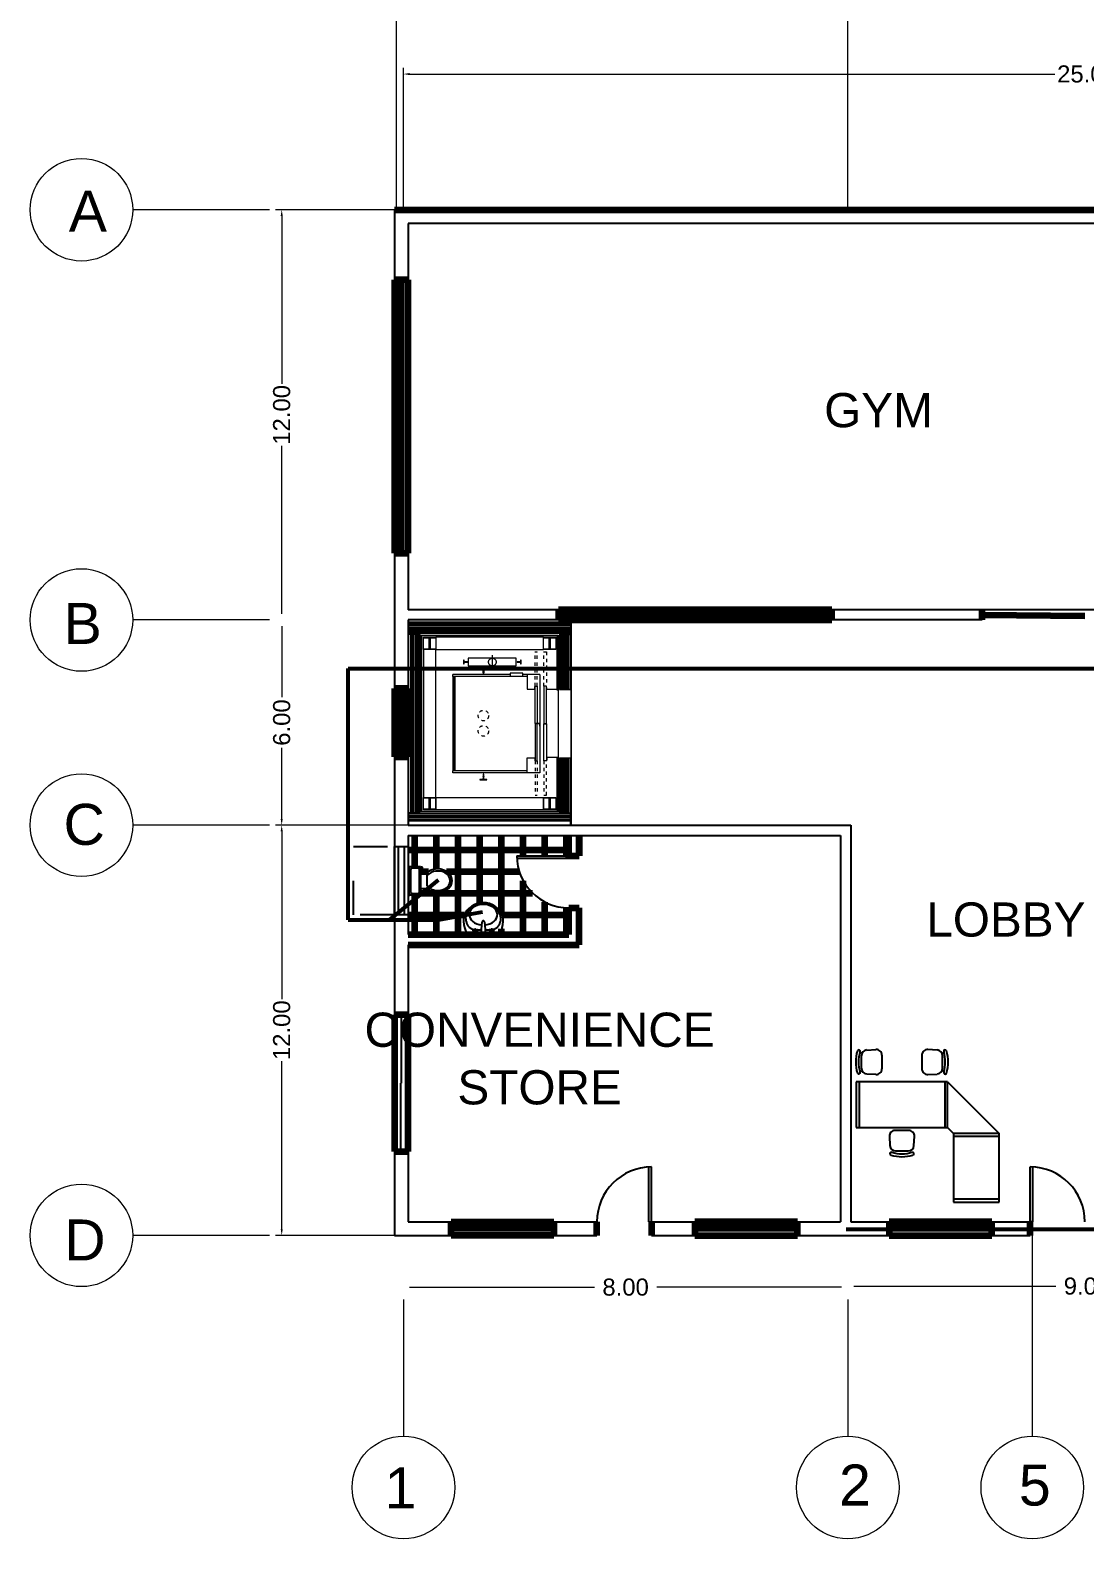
# Model space of a CAD drawing. Header units: millimetres. Extents: x 2391 to 3323, y 1596 to 2537.
# Drawn here: x 2741.35 to 2772.21, y 2083.23 to 2127.35 of the extents above; entities that cross this region are included whole.
import ezdxf

# ---------------------------------------------------------------- set-up
doc = ezdxf.new("R2010")
doc.units = ezdxf.units.MM
for name, pattern in [('CENTER5', [10, 5, -2, 1, -2]), ('HIDDEN', [0.375, 0.25, -0.125]), ('HIDDEN2', [4.7625, 3.175, -1.5875]), ('JIS_02_1.0', [2, 1, -1])]:
    doc.linetypes.add(name, pattern=pattern)
for name, color, linetype in [('ASCENSORE - ELEVATOR', 160, 'Continuous'), ('BATH', 171, 'Continuous'), ('dimensions', 203, 'Continuous'), ('doors', 31, 'Continuous'), ('doors and windows schedule', 11, 'Continuous'), ('exterior wall', 140, 'Continuous'), ('interior wall', 191, 'Continuous'), ('Lightning text', 211, 'Continuous'), ('Plumbing symbols', 30, 'Continuous'), ('TEXT', 130, 'Continuous'), ('windows', 241, 'Continuous')]:
    doc.layers.add(name, color=color, linetype=linetype)
doc.styles.get("Standard").update_dxf_attribs({"font": 'arial.ttf'})

msp = doc.modelspace()

# ---------------------------------------------------------------- hatches: boundary and pattern name
at = {"layer": 'ASCENSORE - ELEVATOR', "lineweight": 13, "true_color": 0x6d59d4}
for points in [[(2753.056, 2109.278), (2753.079, 2109.259), (2753.224, 2109.259), (2753.224, 2109.235), (2752.864, 2109.235), (2752.864, 2109.259), (2753.009, 2109.259), (2753.032, 2109.278), (2753.032, 2109.552), (2753.009, 2109.571), (2752.864, 2109.571), (2752.864, 2109.595), (2753.224, 2109.595), (2753.224, 2109.571), (2753.079, 2109.571), (2753.056, 2109.552)], [(2756.566, 2109.278), (2756.589, 2109.259), (2756.734, 2109.259), (2756.734, 2109.235), (2756.374, 2109.235), (2756.374, 2109.259), (2756.519, 2109.259), (2756.542, 2109.278), (2756.542, 2109.552), (2756.519, 2109.571), (2756.374, 2109.571), (2756.374, 2109.595), (2756.734, 2109.595), (2756.734, 2109.571), (2756.589, 2109.571), (2756.566, 2109.552)], [(2753.056, 2104.595), (2753.079, 2104.576), (2753.224, 2104.576), (2753.224, 2104.552), (2752.864, 2104.552), (2752.864, 2104.576), (2753.009, 2104.576), (2753.032, 2104.595), (2753.032, 2104.869), (2753.009, 2104.888), (2752.864, 2104.888), (2752.864, 2104.912), (2753.224, 2104.912), (2753.224, 2104.888), (2753.079, 2104.888), (2753.056, 2104.869)], [(2756.566, 2104.595), (2756.589, 2104.576), (2756.734, 2104.576), (2756.734, 2104.552), (2756.374, 2104.552), (2756.374, 2104.576), (2756.519, 2104.576), (2756.542, 2104.595), (2756.542, 2104.869), (2756.519, 2104.888), (2756.374, 2104.888), (2756.374, 2104.912), (2756.734, 2104.912), (2756.734, 2104.888), (2756.589, 2104.888), (2756.566, 2104.869)]]:
    msp.add_hatch(color=173, dxfattribs=at).paths.add_polyline_path(points)

# ---------------------------------------------------------------- linework, layer by layer
at = {"color": 0, "linetype": 'ByBlock'}
for p, q in [((2752.457, 2102.894), (2752.777, 2102.894)), ((2752.457, 2102.054), (2752.457, 2102.894)), ((2752.497, 2102.134), (2752.497, 2102.814)), ((2752.537, 2102.854), (2752.697, 2102.854)), ((2752.737, 2102.814), (2752.737, 2102.134)), ((2752.777, 2102.894), (2752.777, 2102.054)), ((2752.797, 2102.794), (2752.777, 2102.794)), ((2752.777, 2102.754), (2752.837, 2102.754)), ((2752.837, 2102.874), (2752.797, 2102.874)), ((2752.797, 2102.874), (2752.797, 2102.794)), ((2752.837, 2102.754), (2752.837, 2102.874)), ((2752.971, 2102.714), (2752.777, 2102.714)), ((2752.971, 2102.314), (2752.971, 2102.634)), ((2752.777, 2102.054), (2752.457, 2102.054)), ((2752.697, 2102.094), (2752.537, 2102.094)), ((2752.971, 2102.234), (2752.777, 2102.234)), ((2754.065, 2101.111), (2754.131, 2100.915)), ((2754.096, 2101.37), (2754.097, 2101.357)), ((2754.097, 2101.357), (2754.1, 2101.33)), ((2754.1, 2101.33), (2754.105, 2101.304)), ((2754.105, 2101.304), (2754.11, 2101.279)), ((2754.11, 2101.279), (2754.117, 2101.255)), ((2754.117, 2101.255), (2754.125, 2101.232)), ((2754.125, 2101.232), (2754.133, 2101.211)), ((2754.133, 2101.211), (2754.142, 2101.191)), ((2754.133, 2101.211), (2754.133, 2101.211)), ((2754.142, 2101.191), (2754.153, 2101.173)), ((2754.153, 2101.173), (2754.164, 2101.156)), ((2754.164, 2101.156), (2754.175, 2101.141)), ((2754.175, 2101.141), (2754.188, 2101.127)), ((2754.188, 2101.127), (2754.201, 2101.115)), ((2754.201, 2101.115), (2754.215, 2101.103)), ((2754.215, 2101.103), (2754.23, 2101.093)), ((2754.23, 2101.093), (2754.245, 2101.084)), ((2754.23, 2101.093), (2754.23, 2101.093)), ((2754.245, 2101.084), (2754.261, 2101.076)), ((2754.261, 2101.076), (2754.278, 2101.069)), ((2754.278, 2101.069), (2754.294, 2101.062)), ((2754.294, 2101.062), (2754.311, 2101.057)), ((2754.302, 2101.03), (2754.3, 2101.022)), ((2754.3, 2101.022), (2754.302, 2101.015)), ((2754.308, 2101.035), (2754.302, 2101.03)), ((2754.302, 2101.015), (2754.308, 2101.009)), ((2754.315, 2101.037), (2754.308, 2101.035)), ((2754.308, 2101.009), (2754.315, 2101.007)), ((2754.311, 2101.057), (2754.328, 2101.053)), ((2754.323, 2101.035), (2754.315, 2101.037)), ((2754.315, 2101.007), (2754.323, 2101.009)), ((2754.328, 2101.03), (2754.323, 2101.035)), ((2754.323, 2101.009), (2754.328, 2101.015)), ((2754.328, 2101.053), (2754.344, 2101.049)), ((2754.328, 2101.03), (2754.346, 2101.03)), ((2754.33, 2101.022), (2754.328, 2101.03)), ((2754.328, 2101.015), (2754.33, 2101.022)), ((2754.346, 2101.015), (2754.328, 2101.015)), ((2754.344, 2101.049), (2754.351, 2101.048)), ((2754.347, 2101.038), (2754.345, 2101.022)), ((2754.345, 2101.022), (2754.347, 2101.007)), ((2754.353, 2101.052), (2754.347, 2101.038)), ((2754.347, 2101.007), (2754.353, 2100.992)), ((2754.352, 2100.972), (2754.353, 2100.985)), ((2754.364, 2101.058), (2754.353, 2101.052)), ((2754.398, 2100.992), (2754.353, 2100.992)), ((2754.353, 2100.992), (2754.353, 2100.985)), ((2754.353, 2100.985), (2754.398, 2100.985)), ((2754.362, 2101.03), (2754.36, 2101.022)), ((2754.36, 2101.022), (2754.362, 2101.015)), ((2754.368, 2101.035), (2754.362, 2101.03)), ((2754.362, 2101.015), (2754.368, 2101.009)), ((2754.375, 2101.06), (2754.364, 2101.058)), ((2754.375, 2101.037), (2754.368, 2101.035)), ((2754.368, 2101.009), (2754.375, 2101.007)), ((2754.387, 2101.058), (2754.375, 2101.06)), ((2754.383, 2101.035), (2754.375, 2101.037)), ((2754.375, 2101.007), (2754.383, 2101.009)), ((2754.388, 2101.03), (2754.383, 2101.035)), ((2754.383, 2101.009), (2754.388, 2101.015)), ((2754.398, 2101.052), (2754.387, 2101.058)), ((2754.39, 2101.022), (2754.388, 2101.03)), ((2754.388, 2101.015), (2754.39, 2101.022)), ((2754.403, 2101.038), (2754.398, 2101.052)), ((2754.398, 2100.992), (2754.403, 2101.007)), ((2754.398, 2100.985), (2754.398, 2100.992)), ((2754.398, 2100.985), (2754.399, 2100.971)), ((2754.402, 2101.041), (2754.421, 2101.04)), ((2754.405, 2101.022), (2754.403, 2101.038)), ((2754.403, 2101.007), (2754.405, 2101.022)), ((2754.405, 2101.03), (2754.422, 2101.03)), ((2754.405, 2101.015), (2754.422, 2101.015)), ((2754.422, 2101.03), (2754.42, 2101.022)), ((2754.42, 2101.022), (2754.422, 2101.015)), ((2754.421, 2101.04), (2754.436, 2101.04)), ((2754.428, 2101.035), (2754.422, 2101.03)), ((2754.422, 2101.015), (2754.428, 2101.009)), ((2754.435, 2101.037), (2754.428, 2101.035)), ((2754.428, 2101.009), (2754.435, 2101.007)), ((2754.443, 2101.035), (2754.435, 2101.037)), ((2754.435, 2101.007), (2754.443, 2101.009)), ((2754.436, 2101.04), (2754.451, 2101.04)), ((2754.448, 2101.03), (2754.443, 2101.035)), ((2754.443, 2101.009), (2754.448, 2101.015)), ((2754.45, 2101.022), (2754.448, 2101.03)), ((2754.448, 2101.015), (2754.45, 2101.022)), ((2754.451, 2101.04), (2754.466, 2101.04)), ((2754.466, 2101.04), (2754.481, 2101.04)), ((2754.481, 2101.04), (2754.497, 2101.04)), ((2754.481, 2101.04), (2754.481, 2101.04)), ((2754.497, 2101.04), (2754.513, 2101.039)), ((2754.513, 2101.039), (2754.529, 2101.039)), ((2754.529, 2101.039), (2754.545, 2101.039)), ((2754.545, 2101.039), (2754.562, 2101.039)), ((2754.553, 2100.937), (2754.583, 2101.275)), ((2754.584, 2101.284), (2754.583, 2101.275)), ((2754.589, 2101.293), (2754.584, 2101.284)), ((2754.595, 2101.299), (2754.589, 2101.293)), ((2754.604, 2101.304), (2754.595, 2101.299)), ((2754.613, 2101.305), (2754.604, 2101.304)), ((2754.622, 2101.304), (2754.613, 2101.305)), ((2754.631, 2101.299), (2754.622, 2101.304)), ((2754.637, 2101.293), (2754.631, 2101.299)), ((2754.641, 2101.284), (2754.637, 2101.293)), ((2754.643, 2101.275), (2754.641, 2101.284)), ((2754.643, 2101.275), (2754.673, 2100.937)), ((2754.664, 2101.039), (2754.683, 2101.039)), ((2754.683, 2101.039), (2754.697, 2101.039)), ((2754.697, 2101.039), (2754.712, 2101.039)), ((2754.712, 2101.039), (2754.728, 2101.039)), ((2754.728, 2101.039), (2754.743, 2101.039)), ((2754.728, 2101.039), (2754.728, 2101.039)), ((2754.743, 2101.039), (2754.759, 2101.039)), ((2754.759, 2101.039), (2754.776, 2101.039)), ((2754.776, 2101.039), (2754.792, 2101.04)), ((2754.782, 2101.03), (2754.78, 2101.022)), ((2754.78, 2101.022), (2754.782, 2101.015)), ((2754.788, 2101.035), (2754.782, 2101.03)), ((2754.782, 2101.015), (2754.788, 2101.009)), ((2754.795, 2101.037), (2754.788, 2101.035)), ((2754.788, 2101.009), (2754.795, 2101.007)), ((2754.792, 2101.04), (2754.809, 2101.041)), ((2754.803, 2101.035), (2754.795, 2101.037)), ((2754.795, 2101.007), (2754.803, 2101.009)), ((2754.808, 2101.03), (2754.803, 2101.035)), ((2754.803, 2101.009), (2754.808, 2101.015)), ((2754.811, 2101.022), (2754.808, 2101.03)), ((2754.808, 2101.03), (2754.826, 2101.03)), ((2754.808, 2101.015), (2754.811, 2101.022)), ((2754.826, 2101.015), (2754.808, 2101.015)), ((2754.809, 2101.041), (2754.827, 2101.042)), ((2754.827, 2101.038), (2754.825, 2101.022)), ((2754.825, 2101.022), (2754.827, 2101.007)), ((2754.833, 2101.052), (2754.827, 2101.038)), ((2754.827, 2101.042), (2754.829, 2101.042)), ((2754.827, 2101.007), (2754.833, 2100.992)), ((2754.832, 2100.972), (2754.833, 2100.985)), ((2754.844, 2101.058), (2754.833, 2101.052)), ((2754.878, 2100.992), (2754.833, 2100.992)), ((2754.833, 2100.992), (2754.833, 2100.985)), ((2754.833, 2100.985), (2754.878, 2100.985)), ((2754.843, 2101.03), (2754.841, 2101.022)), ((2754.841, 2101.022), (2754.843, 2101.015)), ((2754.848, 2101.035), (2754.843, 2101.03)), ((2754.843, 2101.015), (2754.848, 2101.009)), ((2754.856, 2101.06), (2754.844, 2101.058)), ((2754.856, 2101.037), (2754.848, 2101.035)), ((2754.848, 2101.009), (2754.856, 2101.007)), ((2754.867, 2101.058), (2754.856, 2101.06)), ((2754.863, 2101.035), (2754.856, 2101.037)), ((2754.856, 2101.007), (2754.863, 2101.009)), ((2754.869, 2101.03), (2754.863, 2101.035)), ((2754.863, 2101.009), (2754.869, 2101.015)), ((2754.878, 2101.052), (2754.867, 2101.058)), ((2754.87, 2101.022), (2754.869, 2101.03)), ((2754.869, 2101.015), (2754.87, 2101.022)), ((2754.884, 2101.038), (2754.878, 2101.052)), ((2754.878, 2100.992), (2754.884, 2101.007)), ((2754.878, 2100.985), (2754.878, 2100.992)), ((2754.878, 2100.985), (2754.879, 2100.971)), ((2754.879, 2101.049), (2754.896, 2101.053)), ((2754.886, 2101.022), (2754.884, 2101.038)), ((2754.884, 2101.007), (2754.886, 2101.022)), ((2754.885, 2101.03), (2754.903, 2101.03)), ((2754.885, 2101.015), (2754.903, 2101.015)), ((2754.896, 2101.053), (2754.914, 2101.057)), ((2754.903, 2101.03), (2754.901, 2101.022)), ((2754.901, 2101.022), (2754.903, 2101.015)), ((2754.908, 2101.035), (2754.903, 2101.03)), ((2754.903, 2101.015), (2754.908, 2101.009)), ((2754.916, 2101.037), (2754.908, 2101.035)), ((2754.908, 2101.009), (2754.916, 2101.007)), ((2754.914, 2101.057), (2754.931, 2101.062)), ((2754.923, 2101.035), (2754.916, 2101.037)), ((2754.916, 2101.007), (2754.923, 2101.009)), ((2754.928, 2101.03), (2754.923, 2101.035)), ((2754.923, 2101.009), (2754.928, 2101.015)), ((2754.931, 2101.022), (2754.928, 2101.03)), ((2754.928, 2101.015), (2754.931, 2101.022)), ((2754.931, 2101.062), (2754.948, 2101.069)), ((2754.948, 2101.069), (2754.964, 2101.076)), ((2754.964, 2101.076), (2754.98, 2101.084)), ((2754.98, 2101.084), (2754.996, 2101.093)), ((2754.996, 2101.093), (2755.011, 2101.103)), ((2754.996, 2101.093), (2754.996, 2101.093)), ((2755.011, 2101.103), (2755.025, 2101.115)), ((2755.025, 2101.115), (2755.038, 2101.127)), ((2755.038, 2101.127), (2755.05, 2101.141)), ((2755.05, 2101.141), (2755.062, 2101.156)), ((2755.062, 2101.156), (2755.073, 2101.173)), ((2755.073, 2101.173), (2755.083, 2101.191)), ((2755.083, 2101.191), (2755.093, 2101.211)), ((2755.093, 2101.211), (2755.101, 2101.232)), ((2755.093, 2101.211), (2755.093, 2101.211)), ((2755.161, 2101.111), (2755.095, 2100.915)), ((2755.101, 2101.232), (2755.109, 2101.255)), ((2755.109, 2101.255), (2755.115, 2101.279)), ((2755.115, 2101.279), (2755.121, 2101.304)), ((2755.121, 2101.304), (2755.125, 2101.33)), ((2755.125, 2101.33), (2755.129, 2101.357)), ((2755.129, 2101.357), (2755.13, 2101.37)), ((2754.293, 2100.926), (2754.283, 2100.915)), ((2754.304, 2100.931), (2754.293, 2100.926)), ((2754.315, 2100.932), (2754.304, 2100.931)), ((2754.308, 2100.932), (2754.32, 2100.935)), ((2754.435, 2100.932), (2754.315, 2100.932)), ((2754.32, 2100.935), (2754.332, 2100.941)), ((2754.332, 2100.941), (2754.341, 2100.949)), ((2754.341, 2100.949), (2754.348, 2100.96)), ((2754.345, 2100.955), (2754.405, 2100.955)), ((2754.348, 2100.96), (2754.352, 2100.972)), ((2754.399, 2100.971), (2754.404, 2100.958)), ((2754.404, 2100.958), (2754.412, 2100.947)), ((2754.412, 2100.947), (2754.423, 2100.938)), ((2754.423, 2100.938), (2754.435, 2100.932)), ((2754.451, 2100.927), (2754.435, 2100.932)), ((2754.469, 2100.915), (2754.451, 2100.927)), ((2754.503, 2100.93), (2754.5, 2100.923)), ((2754.5, 2100.923), (2754.5, 2100.915)), ((2754.508, 2100.935), (2754.503, 2100.93)), ((2754.515, 2100.938), (2754.508, 2100.935)), ((2754.523, 2100.937), (2754.515, 2100.938)), ((2754.553, 2100.937), (2754.523, 2100.937)), ((2754.553, 2100.937), (2754.673, 2100.937)), ((2754.673, 2100.937), (2754.71, 2100.937)), ((2754.718, 2100.937), (2754.71, 2100.937)), ((2754.725, 2100.934), (2754.718, 2100.937)), ((2754.73, 2100.929), (2754.725, 2100.934)), ((2754.733, 2100.922), (2754.73, 2100.929)), ((2754.733, 2100.915), (2754.733, 2100.922)), ((2754.773, 2100.926), (2754.763, 2100.915)), ((2754.784, 2100.931), (2754.773, 2100.926)), ((2754.795, 2100.932), (2754.784, 2100.931)), ((2754.788, 2100.932), (2754.8, 2100.935)), ((2754.916, 2100.932), (2754.795, 2100.932)), ((2754.8, 2100.935), (2754.812, 2100.941)), ((2754.812, 2100.941), (2754.821, 2100.949)), ((2754.821, 2100.949), (2754.828, 2100.96)), ((2754.825, 2100.955), (2754.886, 2100.955)), ((2754.828, 2100.96), (2754.832, 2100.972)), ((2754.879, 2100.971), (2754.884, 2100.958)), ((2754.884, 2100.958), (2754.892, 2100.947)), ((2754.892, 2100.947), (2754.903, 2100.938)), ((2754.903, 2100.938), (2754.916, 2100.932)), ((2754.931, 2100.927), (2754.916, 2100.932)), ((2754.949, 2100.915), (2754.931, 2100.927)), ((2765.835, 2097.524), (2766.102, 2097.539)), ((2767.89, 2097.524), (2767.623, 2097.539)), ((2765.677, 2096.989), (2765.677, 2097.358)), ((2766.278, 2097.372), (2766.278, 2096.974)), ((2767.446, 2097.372), (2767.446, 2096.974)), ((2768.047, 2096.989), (2768.047, 2097.358)), ((2768.197, 2096.589), (2765.527, 2096.589)), ((2765.527, 2096.589), (2765.527, 2095.254)), ((2765.61, 2096.589), (2765.61, 2095.254)), ((2766.102, 2096.808), (2765.835, 2096.822)), ((2767.623, 2096.808), (2767.89, 2096.822)), ((2768.114, 2096.589), (2768.114, 2095.254)), ((2768.197, 2096.589), (2769.71, 2095.077)), ((2768.197, 2095.254), (2768.197, 2096.589)), ((2765.527, 2095.254), (2768.197, 2095.254)), ((2768.197, 2095.254), (2768.374, 2095.077)), ((2766.497, 2094.994), (2766.511, 2094.727)), ((2767.061, 2095.171), (2766.663, 2095.171)), ((2767.213, 2094.727), (2767.228, 2094.994)), ((2769.71, 2095.077), (2768.374, 2095.077)), ((2768.374, 2095.077), (2768.374, 2093.074)), ((2769.71, 2094.994), (2768.374, 2094.994)), ((2769.71, 2093.074), (2769.71, 2095.077)), ((2766.678, 2094.57), (2767.047, 2094.57)), ((2769.71, 2093.158), (2768.374, 2093.158)), ((2768.374, 2093.074), (2769.71, 2093.074))]:
    msp.add_line(p, q, dxfattribs=at)
for centre, radius, start, end in [((2752.532, 2102.819), 0.0354, 81.8699, 188.1301), ((2752.702, 2102.819), 0.0354, 351.8699, 98.1301), ((2753.274, 2102.333), 0.487, 48.9211, 128.5309), ((2753.284, 2102.306), 0.453, 60.4235, 133.6323), ((2753.284, 2102.642), 0.453, 226.3679, 299.5767), ((2753.379, 2102.474), 0.26, 299.5767, 60.4235), ((2753.397, 2102.474), 0.3, 311.0791, 48.9211), ((2752.532, 2102.129), 0.0354, 171.8699, 278.1301), ((2752.702, 2102.129), 0.0354, 261.8699, 8.1301), ((2753.274, 2102.615), 0.487, 231.4693, 311.0791), ((2766.595, 2097.173), 1.085, 162.6344, 197.3656), ((2765.6, 2097.485), 0.0417, 342.6344, 162.6344), ((2766.595, 2097.173), 1.002, 162.6344, 197.3656), ((2765.844, 2097.358), 0.167, 93.1798, 180), ((2766.111, 2097.372), 0.167, 0, 93.1798), ((2767.613, 2097.372), 0.167, 86.8202, 180), ((2767.88, 2097.358), 0.167, 360, 86.8202), ((2768.125, 2097.485), 0.0417, 17.3656, 197.3656), ((2767.129, 2097.173), 1.002, 342.6344, 17.3656), ((2767.129, 2097.173), 1.085, 342.6344, 17.3656), ((2765.6, 2096.862), 0.0417, 197.3656, 17.3656), ((2765.844, 2096.989), 0.167, 180, 266.8202), ((2766.111, 2096.974), 0.167, 266.8202, 0), ((2767.613, 2096.974), 0.167, 180, 273.1798), ((2767.88, 2096.989), 0.167, 273.1798, 0), ((2768.125, 2096.862), 0.0417, 162.6344, 342.6344), ((2766.663, 2095.004), 0.167, 90, 183.1798), ((2767.061, 2095.004), 0.167, 356.8202, 90), ((2766.551, 2094.492), 0.0417, 72.6344, 252.6344), ((2766.678, 2094.737), 0.167, 183.1798, 270), ((2766.862, 2095.488), 1.085, 252.6344, 287.3656), ((2766.862, 2095.488), 1.002, 252.6344, 287.3656), ((2767.047, 2094.737), 0.167, 270, 356.8202), ((2767.174, 2094.492), 0.0417, 287.3656, 107.3656)]:
    msp.add_arc(centre, radius, start, end, dxfattribs=at)
for centre, major_axis, ratio, start_param, end_param in [((2754.613, 2101.297), (-0.584, 0), 0.916316, 2.786438, 6.63834), ((2754.613, 2101.37), (-0.517, 0), 0.815274, 3.141593, 6.283185), ((2754.613, 2101.481), (-0.412, 0), 0.730435, 1.664123, 7.760732)]:
    msp.add_ellipse(centre, major_axis=major_axis, ratio=ratio, start_param=start_param, end_param=end_param, dxfattribs=at)
at = {"layer": 'ASCENSORE - ELEVATOR', "lineweight": 13}
for p, q in [((2757.184, 2110.042), (2752.414, 2110.042)), ((2752.414, 2110.042), (2752.414, 2104.102)), ((2752.414, 2104.102), (2752.414, 2110.042)), ((2752.414, 2110.042), (2757.184, 2110.042)), ((2757.16, 2110.021), (2752.435, 2110.021)), ((2757.16, 2110.018), (2752.439, 2110.018)), ((2757.16, 2109.976), (2752.439, 2109.976)), ((2757.16, 2109.973), (2752.439, 2109.973)), ((2757.16, 2109.931), (2752.439, 2109.931)), ((2757.16, 2109.928), (2752.439, 2109.928)), ((2757.16, 2109.886), (2752.439, 2109.886)), ((2757.16, 2109.883), (2752.439, 2109.883)), ((2757.16, 2109.841), (2752.439, 2109.841)), ((2757.16, 2109.838), (2752.439, 2109.838)), ((2757.16, 2110.021), (2757.16, 2109.703)), ((2757.164, 2110.021), (2757.164, 2109.703)), ((2757.184, 2104.102), (2757.184, 2110.042)), ((2757.184, 2110.042), (2757.184, 2104.102)), ((2757.164, 2109.703), (2752.435, 2109.703)), ((2752.754, 2109.686), (2752.435, 2109.686)), ((2752.754, 2109.682), (2752.435, 2109.682)), ((2757.16, 2109.796), (2752.439, 2109.796)), ((2757.16, 2109.793), (2752.439, 2109.793)), ((2757.16, 2109.751), (2752.439, 2109.751)), ((2757.16, 2109.748), (2752.439, 2109.748)), ((2757.16, 2109.706), (2752.439, 2109.706)), ((2757.16, 2109.706), (2752.439, 2109.706)), ((2757.16, 2109.703), (2752.439, 2109.703)), ((2752.484, 2109.682), (2752.484, 2104.466)), ((2752.525, 2109.682), (2752.525, 2104.466)), ((2752.529, 2109.682), (2752.529, 2104.466)), ((2752.57, 2109.682), (2752.57, 2104.466)), ((2752.574, 2109.682), (2752.574, 2104.466)), ((2752.615, 2109.682), (2752.615, 2104.466)), ((2752.619, 2109.682), (2752.619, 2104.466)), ((2752.66, 2109.682), (2752.66, 2104.466)), ((2752.664, 2109.682), (2752.664, 2104.466)), ((2752.705, 2109.682), (2752.705, 2104.466)), ((2752.709, 2109.682), (2752.709, 2104.466)), ((2752.75, 2109.682), (2752.75, 2104.466)), ((2752.75, 2109.682), (2752.75, 2104.466)), ((2752.754, 2109.686), (2752.754, 2104.462)), ((2752.754, 2109.682), (2752.754, 2104.466)), ((2752.799, 2109.658), (2756.8, 2109.658)), ((2752.799, 2104.486), (2752.799, 2109.658)), ((2752.801, 2109.637), (2752.801, 2109.655)), ((2752.801, 2109.655), (2756.797, 2109.655)), ((2756.797, 2109.637), (2752.801, 2109.637)), ((2752.819, 2109.615), (2752.801, 2109.615)), ((2752.801, 2109.615), (2752.801, 2104.528)), ((2752.819, 2104.528), (2752.819, 2109.615)), ((2752.864, 2109.235), (2752.864, 2109.595)), ((2752.864, 2109.595), (2753.224, 2109.595)), ((2753.224, 2109.595), (2753.224, 2109.235)), ((2756.374, 2109.595), (2753.224, 2109.595)), ((2753.224, 2109.595), (2753.224, 2109.235)), ((2756.374, 2109.235), (2756.374, 2109.595)), ((2756.374, 2109.595), (2756.734, 2109.595)), ((2756.374, 2109.235), (2756.374, 2109.595)), ((2756.734, 2109.595), (2756.734, 2109.235)), ((2756.779, 2109.617), (2756.797, 2109.617)), ((2756.779, 2108.05), (2756.779, 2109.617)), ((2756.797, 2109.655), (2756.797, 2109.637)), ((2756.797, 2109.617), (2756.797, 2108.05)), ((2756.8, 2109.658), (2756.8, 2104.486)), ((2756.845, 2109.686), (2756.845, 2108.071)), ((2756.845, 2109.686), (2757.164, 2109.686)), ((2756.845, 2109.682), (2756.845, 2108.074)), ((2756.845, 2109.682), (2757.164, 2109.682)), ((2756.849, 2109.682), (2756.849, 2108.074)), ((2756.849, 2109.682), (2756.849, 2108.074)), ((2756.89, 2109.682), (2756.89, 2108.074)), ((2756.894, 2109.682), (2756.894, 2108.074)), ((2756.935, 2109.682), (2756.935, 2108.074)), ((2756.939, 2109.682), (2756.939, 2108.074)), ((2756.98, 2109.682), (2756.98, 2108.074)), ((2756.984, 2109.682), (2756.984, 2108.074)), ((2757.025, 2109.682), (2757.025, 2108.074)), ((2757.029, 2109.682), (2757.029, 2108.074)), ((2757.07, 2109.682), (2757.07, 2108.074)), ((2757.074, 2109.682), (2757.074, 2108.074)), ((2757.115, 2109.682), (2757.115, 2108.074)), ((2757.119, 2109.682), (2757.119, 2108.074)), ((2757.16, 2109.682), (2757.16, 2108.074)), ((2757.164, 2109.686), (2757.164, 2108.071)), ((2753.224, 2109.235), (2752.864, 2109.235)), ((2753.224, 2109.235), (2752.864, 2109.235)), ((2752.864, 2109.235), (2752.864, 2104.912)), ((2753.224, 2104.912), (2753.224, 2109.235)), ((2753.224, 2109.235), (2756.374, 2109.235)), ((2754.051, 2108.926), (2754.038, 2108.926)), ((2754.038, 2108.926), (2754.038, 2108.818)), ((2754.051, 2108.878), (2754.051, 2108.926)), ((2755.716, 2108.926), (2755.704, 2108.926)), ((2755.704, 2108.926), (2755.704, 2108.878)), ((2755.716, 2108.818), (2755.716, 2108.926)), ((2756.734, 2109.235), (2756.374, 2109.235)), ((2755.397, 2108.512), (2753.722, 2108.512)), ((2753.722, 2108.45), (2753.722, 2108.512)), ((2754.038, 2108.818), (2754.051, 2108.818)), ((2754.147, 2108.878), (2754.051, 2108.878)), ((2754.051, 2108.818), (2754.051, 2108.866)), ((2754.051, 2108.866), (2754.147, 2108.866)), ((2754.147, 2108.866), (2754.147, 2108.878)), ((2754.513, 2108.713), (2754.513, 2108.718)), ((2754.513, 2108.718), (2754.718, 2108.718)), ((2754.59, 2108.701), (2754.523, 2108.703)), ((2754.604, 2108.549), (2754.604, 2108.612)), ((2754.627, 2108.549), (2754.604, 2108.549)), ((2754.607, 2108.623), (2754.607, 2108.684)), ((2754.624, 2108.684), (2754.624, 2108.623)), ((2754.627, 2108.612), (2754.627, 2108.549)), ((2754.708, 2108.703), (2754.641, 2108.701)), ((2754.718, 2108.718), (2754.718, 2108.713)), ((2755.77, 2108.549), (2755.397, 2108.549)), ((2755.397, 2108.549), (2755.397, 2108.45)), ((2755.704, 2108.878), (2755.607, 2108.878)), ((2755.607, 2108.878), (2755.607, 2108.866)), ((2755.607, 2108.866), (2755.704, 2108.866)), ((2755.704, 2108.866), (2755.704, 2108.818)), ((2755.704, 2108.818), (2755.716, 2108.818)), ((2755.77, 2108.45), (2755.77, 2108.549)), ((2755.894, 2108.512), (2755.77, 2108.512)), ((2756.267, 2108.512), (2755.894, 2108.512)), ((2755.894, 2108.512), (2755.894, 2108.077)), ((2756.267, 2108.512), (2756.267, 2105.632)), ((2755.894, 2108.45), (2753.722, 2108.45)), ((2753.722, 2108.45), (2753.722, 2105.694)), ((2753.766, 2105.694), (2753.766, 2108.45)), ((2753.769, 2105.694), (2753.769, 2108.45)), ((2753.769, 2108.45), (2753.783, 2108.45)), ((2753.783, 2108.45), (2753.783, 2105.694)), ((2755.894, 2108.077), (2756.118, 2108.077)), ((2756.118, 2108.077), (2756.118, 2108.157)), ((2756.13, 2107.077), (2756.13, 2108.163)), ((2756.13, 2108.163), (2756.193, 2108.163)), ((2756.193, 2108.163), (2756.193, 2107.077)), ((2756.384, 2108.163), (2756.384, 2107.077)), ((2756.458, 2108.163), (2756.384, 2108.163)), ((2756.458, 2107.077), (2756.458, 2108.163)), ((2756.473, 2108.066), (2756.473, 2108.128)), ((2756.777, 2108.066), (2756.473, 2108.066)), ((2756.777, 2108.128), (2756.777, 2108.066)), ((2756.797, 2108.05), (2756.779, 2108.05)), ((2756.845, 2108.074), (2757.164, 2108.074)), ((2756.845, 2108.071), (2757.164, 2108.071)), ((2756.265, 2107.077), (2756.13, 2107.077)), ((2756.13, 2107.067), (2756.13, 2105.981)), ((2756.265, 2107.067), (2756.13, 2107.067)), ((2756.193, 2105.981), (2756.193, 2107.067)), ((2756.265, 2107.149), (2756.265, 2107.077)), ((2756.265, 2106.995), (2756.265, 2107.067)), ((2756.384, 2107.077), (2756.458, 2107.077)), ((2756.384, 2105.981), (2756.384, 2107.067)), ((2756.384, 2107.067), (2756.458, 2107.067)), ((2756.458, 2107.067), (2756.458, 2105.981)), ((2755.894, 2105.632), (2755.894, 2106.067)), ((2755.894, 2106.067), (2756.118, 2106.067)), ((2756.118, 2106.067), (2756.118, 2105.987)), ((2756.13, 2105.981), (2756.193, 2105.981)), ((2756.458, 2105.981), (2756.384, 2105.981)), ((2756.776, 2106.078), (2756.473, 2106.078)), ((2756.473, 2106.078), (2756.473, 2106.016)), ((2756.776, 2106.016), (2756.776, 2106.078)), ((2756.779, 2106.094), (2756.797, 2106.094)), ((2756.779, 2104.524), (2756.779, 2106.094)), ((2756.797, 2106.094), (2756.797, 2104.524)), ((2756.845, 2104.462), (2756.845, 2106.074)), ((2756.845, 2106.074), (2757.164, 2106.074)), ((2756.845, 2104.466), (2756.845, 2106.07)), ((2756.845, 2106.07), (2757.164, 2106.07)), ((2756.849, 2104.466), (2756.849, 2106.07)), ((2756.849, 2104.466), (2756.849, 2106.07)), ((2756.89, 2104.466), (2756.89, 2106.07)), ((2756.894, 2104.466), (2756.894, 2106.07)), ((2756.935, 2104.466), (2756.935, 2106.07)), ((2756.939, 2104.466), (2756.939, 2106.07)), ((2756.98, 2104.466), (2756.98, 2106.07)), ((2756.984, 2104.466), (2756.984, 2106.07)), ((2757.025, 2104.466), (2757.025, 2106.07)), ((2757.029, 2104.466), (2757.029, 2106.07)), ((2757.07, 2104.466), (2757.07, 2106.07)), ((2757.074, 2104.466), (2757.074, 2106.07)), ((2757.115, 2104.466), (2757.115, 2106.07)), ((2757.119, 2104.466), (2757.119, 2106.07)), ((2757.16, 2104.466), (2757.16, 2106.07)), ((2757.164, 2104.462), (2757.164, 2106.074)), ((2755.894, 2105.694), (2753.722, 2105.694)), ((2753.722, 2105.632), (2753.722, 2105.694)), ((2755.894, 2105.632), (2753.722, 2105.632)), ((2753.783, 2105.694), (2753.769, 2105.694)), ((2754.513, 2105.431), (2754.513, 2105.426)), ((2754.513, 2105.426), (2754.718, 2105.426)), ((2754.59, 2105.443), (2754.523, 2105.441)), ((2754.604, 2105.595), (2754.604, 2105.532)), ((2754.627, 2105.595), (2754.604, 2105.595)), ((2754.607, 2105.521), (2754.607, 2105.46)), ((2754.624, 2105.46), (2754.624, 2105.521)), ((2754.627, 2105.532), (2754.627, 2105.595)), ((2754.708, 2105.441), (2754.641, 2105.443)), ((2754.718, 2105.426), (2754.718, 2105.431)), ((2756.267, 2105.632), (2755.894, 2105.632)), ((2752.801, 2104.528), (2752.819, 2104.528)), ((2752.801, 2104.507), (2756.797, 2104.507)), ((2752.801, 2104.489), (2752.801, 2104.507)), ((2752.864, 2104.552), (2752.864, 2104.912)), ((2752.864, 2104.912), (2753.224, 2104.912)), ((2752.864, 2104.912), (2753.224, 2104.912)), ((2753.224, 2104.552), (2752.864, 2104.552)), ((2753.224, 2104.912), (2753.224, 2104.552)), ((2753.224, 2104.912), (2756.374, 2104.912)), ((2753.224, 2104.552), (2753.224, 2104.912)), ((2756.374, 2104.552), (2753.224, 2104.552)), ((2756.374, 2104.552), (2756.374, 2104.912)), ((2756.374, 2104.912), (2756.734, 2104.912)), ((2756.374, 2104.912), (2756.374, 2104.552)), ((2756.734, 2104.552), (2756.374, 2104.552)), ((2756.734, 2104.912), (2756.734, 2104.552)), ((2756.797, 2104.524), (2756.779, 2104.524)), ((2756.797, 2104.507), (2756.797, 2104.489)), ((2752.414, 2104.102), (2757.184, 2104.102)), ((2757.184, 2104.102), (2752.414, 2104.102)), ((2752.754, 2104.466), (2752.435, 2104.466)), ((2752.754, 2104.462), (2752.435, 2104.462)), ((2757.164, 2104.441), (2752.435, 2104.441)), ((2757.16, 2104.441), (2752.439, 2104.441)), ((2757.16, 2104.438), (2752.439, 2104.438)), ((2757.16, 2104.438), (2752.439, 2104.438)), ((2757.16, 2104.396), (2752.439, 2104.396)), ((2757.16, 2104.393), (2752.439, 2104.393)), ((2757.16, 2104.351), (2752.439, 2104.351)), ((2757.16, 2104.348), (2752.439, 2104.348)), ((2757.16, 2104.306), (2752.439, 2104.306)), ((2757.16, 2104.303), (2752.439, 2104.303)), ((2757.16, 2104.261), (2752.439, 2104.261)), ((2757.16, 2104.258), (2752.439, 2104.258)), ((2757.16, 2104.216), (2752.439, 2104.216)), ((2757.16, 2104.213), (2752.439, 2104.213)), ((2756.8, 2104.486), (2752.799, 2104.486)), ((2756.797, 2104.489), (2752.801, 2104.489)), ((2756.845, 2104.466), (2757.164, 2104.466)), ((2756.845, 2104.462), (2757.164, 2104.462)), ((2757.16, 2104.123), (2757.16, 2104.441)), ((2757.164, 2104.123), (2757.164, 2104.441))]:
    msp.add_line(p, q, dxfattribs=at)
at = {"layer": 'ASCENSORE - ELEVATOR', "color": 7, "lineweight": 13}
for p, q in [((2752.864, 2109.571), (2752.864, 2109.595)), ((2752.864, 2109.595), (2753.224, 2109.595)), ((2753.009, 2109.571), (2752.864, 2109.571)), ((2753.032, 2109.552), (2753.009, 2109.571)), ((2753.032, 2109.278), (2753.032, 2109.552)), ((2753.079, 2109.571), (2753.056, 2109.552)), ((2753.056, 2109.552), (2753.056, 2109.278)), ((2753.224, 2109.571), (2753.079, 2109.571)), ((2753.224, 2109.595), (2753.224, 2109.571)), ((2756.374, 2109.571), (2756.374, 2109.595)), ((2756.374, 2109.595), (2756.734, 2109.595)), ((2756.519, 2109.571), (2756.374, 2109.571)), ((2756.542, 2109.552), (2756.519, 2109.571)), ((2756.542, 2109.278), (2756.542, 2109.552)), ((2756.589, 2109.571), (2756.566, 2109.552)), ((2756.566, 2109.552), (2756.566, 2109.278)), ((2756.734, 2109.571), (2756.589, 2109.571)), ((2756.734, 2109.595), (2756.734, 2109.571)), ((2752.864, 2109.235), (2752.864, 2109.259)), ((2752.864, 2109.259), (2753.009, 2109.259)), ((2753.224, 2109.235), (2752.864, 2109.235)), ((2753.009, 2109.259), (2753.032, 2109.278)), ((2753.056, 2109.278), (2753.079, 2109.259)), ((2753.079, 2109.259), (2753.224, 2109.259)), ((2753.224, 2109.259), (2753.224, 2109.235)), ((2756.374, 2109.235), (2756.374, 2109.259)), ((2756.374, 2109.259), (2756.519, 2109.259)), ((2756.734, 2109.235), (2756.374, 2109.235)), ((2756.519, 2109.259), (2756.542, 2109.278)), ((2756.566, 2109.278), (2756.589, 2109.259)), ((2756.589, 2109.259), (2756.734, 2109.259)), ((2756.734, 2109.259), (2756.734, 2109.235)), ((2752.864, 2104.888), (2752.864, 2104.912)), ((2752.864, 2104.912), (2753.224, 2104.912)), ((2753.009, 2104.888), (2752.864, 2104.888)), ((2752.864, 2104.552), (2752.864, 2104.576)), ((2752.864, 2104.576), (2753.009, 2104.576)), ((2753.224, 2104.552), (2752.864, 2104.552)), ((2753.032, 2104.869), (2753.009, 2104.888)), ((2753.009, 2104.576), (2753.032, 2104.595)), ((2753.032, 2104.595), (2753.032, 2104.869)), ((2753.079, 2104.888), (2753.056, 2104.869)), ((2753.056, 2104.869), (2753.056, 2104.595)), ((2753.056, 2104.595), (2753.079, 2104.576)), ((2753.224, 2104.888), (2753.079, 2104.888)), ((2753.079, 2104.576), (2753.224, 2104.576)), ((2753.224, 2104.912), (2753.224, 2104.888)), ((2753.224, 2104.576), (2753.224, 2104.552)), ((2756.374, 2104.888), (2756.374, 2104.912)), ((2756.374, 2104.912), (2756.734, 2104.912)), ((2756.519, 2104.888), (2756.374, 2104.888)), ((2756.374, 2104.552), (2756.374, 2104.576)), ((2756.374, 2104.576), (2756.519, 2104.576)), ((2756.734, 2104.552), (2756.374, 2104.552)), ((2756.542, 2104.869), (2756.519, 2104.888)), ((2756.519, 2104.576), (2756.542, 2104.595)), ((2756.542, 2104.595), (2756.542, 2104.869)), ((2756.589, 2104.888), (2756.566, 2104.869)), ((2756.566, 2104.869), (2756.566, 2104.595)), ((2756.566, 2104.595), (2756.589, 2104.576)), ((2756.734, 2104.888), (2756.589, 2104.888)), ((2756.589, 2104.576), (2756.734, 2104.576)), ((2756.734, 2104.912), (2756.734, 2104.888)), ((2756.734, 2104.576), (2756.734, 2104.552)), ((2756.734, 2104.552), (2756.734, 2104.552)), ((2756.734, 2104.552), (2756.734, 2104.552)), ((2756.734, 2104.552), (2756.734, 2104.552)), ((2756.734, 2104.552), (2756.734, 2104.552)), ((2756.734, 2104.552), (2756.734, 2104.552)), ((2756.734, 2104.552), (2756.734, 2104.552))]:
    msp.add_line(p, q, dxfattribs=at)
at = {"layer": 'ASCENSORE - ELEVATOR', "linetype": 'Continuous', "lineweight": 13}
for p, q in [((2754.172, 2108.981), (2754.172, 2108.764)), ((2755.578, 2108.981), (2754.172, 2108.981)), ((2755.578, 2108.764), (2755.578, 2108.981)), ((2754.172, 2108.764), (2755.578, 2108.764))]:
    msp.add_line(p, q, dxfattribs=at)
at = {"layer": 'ASCENSORE - ELEVATOR', "linetype": 'HIDDEN2', "lineweight": 13}
msp.add_line((2754.877, 2109.075), (2754.877, 2108.669), dxfattribs=at)
at = {"layer": 'ASCENSORE - ELEVATOR', "linetype": 'HIDDEN', "lineweight": 13, "ltscale": 0.1}
for p, q in [((2756.13, 2109.169), (2756.193, 2109.169)), ((2756.13, 2108.163), (2756.13, 2109.169)), ((2756.193, 2108.163), (2756.193, 2109.169)), ((2756.384, 2108.163), (2756.384, 2109.169)), ((2756.384, 2109.169), (2756.458, 2109.169)), ((2756.458, 2109.169), (2756.458, 2108.163)), ((2756.13, 2105.981), (2756.13, 2104.975)), ((2756.193, 2105.981), (2756.193, 2104.975)), ((2756.384, 2105.981), (2756.384, 2104.975)), ((2756.458, 2104.975), (2756.458, 2105.981)), ((2756.13, 2104.975), (2756.193, 2104.975)), ((2756.384, 2104.975), (2756.458, 2104.975))]:
    msp.add_line(p, q, dxfattribs=at)
at = {"layer": 'ASCENSORE - ELEVATOR', "linetype": 'CENTER5', "lineweight": 13}
msp.add_line((2756.267, 2107.072), (2756.267, 2107.072), dxfattribs=at)
at = {"layer": 'ASCENSORE - ELEVATOR', "linetype": 'HIDDEN2', "lineweight": 13}
msp.add_circle((2754.877, 2108.872), 0.112, dxfattribs=at)
at = {"layer": 'ASCENSORE - ELEVATOR', "linetype": 'HIDDEN', "lineweight": 13, "ltscale": 0.1}
for centre in [(2754.616, 2107.307), (2754.616, 2106.859)]:
    msp.add_circle(centre, 0.154, dxfattribs=at)
at = {"layer": 'ASCENSORE - ELEVATOR', "lineweight": 13}
for centre, radius, start, end in [((2754.523, 2108.713), 0.00994, 180, 268.4826), ((2754.59, 2108.684), 0.0174, 360, 88.4826), ((2754.583, 2108.623), 0.0243, 333.8425, 359.4784), ((2754.642, 2108.684), 0.0174, 91.5174, 180), ((2754.649, 2108.623), 0.0243, 180.5216, 206.1575), ((2754.708, 2108.713), 0.00994, 271.5174, 0), ((2754.523, 2105.431), 0.00994, 91.5174, 180), ((2754.59, 2105.46), 0.0174, 271.5174, 360), ((2754.583, 2105.521), 0.0243, 0.5216, 26.1575), ((2754.649, 2105.521), 0.0243, 153.8425, 179.4784), ((2754.642, 2105.46), 0.0174, 180, 268.4826), ((2754.708, 2105.431), 0.00994, 360, 88.4826)]:
    msp.add_arc(centre, radius, start, end, dxfattribs=at)
at = {"layer": 'BATH', "linetype": 'Continuous', "lineweight": 100}
for p, q in [((2752.606, 2102.894), (2752.606, 2103.802)), ((2753.241, 2102.819), (2753.241, 2103.802)), ((2753.876, 2100.902), (2753.876, 2103.802)), ((2754.511, 2101.824), (2754.511, 2103.802)), ((2755.146, 2101.517), (2755.146, 2103.802)), ((2755.781, 2103.202), (2755.781, 2103.802)), ((2756.416, 2103.202), (2756.416, 2103.802)), ((2757.051, 2103.202), (2757.051, 2103.802)), ((2752.414, 2103.38), (2757.114, 2103.38)), ((2752.414, 2102.745), (2752.457, 2102.745)), ((2752.777, 2102.745), (2753.014, 2102.745)), ((2753.534, 2102.745), (2755.665, 2102.745)), ((2755.781, 2100.902), (2755.781, 2102.473)), ((2752.414, 2102.11), (2752.457, 2102.11)), ((2752.606, 2100.902), (2752.606, 2102.054)), ((2752.777, 2102.11), (2756.057, 2102.11)), ((2753.241, 2100.902), (2753.241, 2102.129)), ((2752.414, 2101.475), (2754.062, 2101.475)), ((2755.164, 2101.475), (2757.114, 2101.475)), ((2756.416, 2100.902), (2756.416, 2101.852)), ((2757.051, 2100.902), (2757.051, 2101.683)), ((2755.146, 2100.902), (2755.146, 2101.066))]:
    msp.add_line(p, q, dxfattribs=at)
at = {"layer": 'dimensions', "lineweight": 13}
for p, q in [((2752.277, 2122.165), (2752.277, 2126.251)), ((2752.457, 2126.071), (2771.334, 2126.071)), ((2752.014, 2122.102), (2748.534, 2122.102)), ((2748.714, 2121.922), (2748.714, 2117.011)), ((2748.714, 2110.282), (2748.714, 2115.193)), ((2748.714, 2109.922), (2748.714, 2107.842)), ((2748.714, 2104.282), (2748.714, 2106.362)), ((2752.014, 2104.102), (2748.534, 2104.102)), ((2752.414, 2104.102), (2748.534, 2104.102)), ((2748.714, 2103.922), (2748.714, 2099.011)), ((2748.714, 2092.282), (2748.714, 2097.193)), ((2752.014, 2092.102), (2748.534, 2092.102)), ((2752.457, 2090.586), (2757.868, 2090.586)), ((2765.097, 2090.586), (2759.686, 2090.586)), ((2765.457, 2090.616), (2771.368, 2090.616))]:
    msp.add_line(p, q, dxfattribs=at)
at = {"layer": 'dimensions'}
for points in [[(2752.457, 2126.101), (2752.457, 2126.041), (2752.277, 2126.071)], [(2748.684, 2121.922), (2748.744, 2121.922), (2748.714, 2122.102)], [(2748.684, 2104.282), (2748.744, 2104.282), (2748.714, 2104.102)], [(2748.684, 2103.922), (2748.744, 2103.922), (2748.714, 2104.102)], [(2748.684, 2092.282), (2748.744, 2092.282), (2748.714, 2092.102)]]:
    msp.add_solid(points, dxfattribs=at)
at = {"layer": 'doors', "lineweight": 100}
msp.add_line((2769.214, 2110.252), (2772.214, 2110.222), dxfattribs=at)
at = {"layer": 'doors'}
for p, q in [((2755.594, 2103.202), (2757.114, 2103.202)), ((2757.114, 2103.202), (2757.114, 2103.122)), ((2757.114, 2103.202), (2757.114, 2103.122)), ((2757.114, 2103.122), (2755.596, 2103.122)), ((2759.459, 2092.502), (2759.459, 2094.1)), ((2759.539, 2092.502), (2759.539, 2094.102)), ((2770.614, 2092.502), (2770.614, 2094.102)), ((2770.694, 2092.502), (2770.694, 2094.1)), ((2759.459, 2092.502), (2759.539, 2092.502)), ((2770.694, 2092.502), (2770.614, 2092.502))]:
    msp.add_line(p, q, dxfattribs=at)
for centre, radius, start, end in [((2757.114, 2103.202), 1.52, 180, 270), ((2759.539, 2092.502), 1.6, 90, 180), ((2770.614, 2092.502), 1.6, 0, 90)]:
    msp.add_arc(centre, radius, start, end, dxfattribs=at)
at = {"layer": 'exterior wall', "lineweight": 100}
for p, q in [((2752.014, 2122.102), (2792.414, 2122.102)), ((2757.939, 2092.102), (2757.939, 2092.502)), ((2759.539, 2092.502), (2759.539, 2092.102)), ((2770.614, 2092.102), (2770.614, 2092.502))]:
    msp.add_line(p, q, dxfattribs=at)
at = {"layer": 'exterior wall'}
for p, q in [((2752.014, 2122.102), (2752.014, 2092.102)), ((2752.414, 2121.702), (2752.414, 2110.402)), ((2789.932, 2121.702), (2752.414, 2121.702)), ((2752.414, 2110.102), (2752.414, 2104.102)), ((2752.414, 2103.802), (2752.414, 2100.902)), ((2752.414, 2100.602), (2752.414, 2092.502)), ((2752.414, 2092.502), (2757.939, 2092.502)), ((2759.539, 2092.502), (2765.064, 2092.502)), ((2765.364, 2092.502), (2770.614, 2092.502)), ((2752.014, 2092.102), (2757.939, 2092.102)), ((2759.539, 2092.102), (2770.614, 2092.102))]:
    msp.add_line(p, q, dxfattribs=at)
at = {"layer": 'exterior wall', "lineweight": 13}
msp.add_line((2752.414, 2110.102), (2752.414, 2104.102), dxfattribs=at)
at = {"layer": 'interior wall'}
for p, q in [((2792.014, 2110.402), (2752.414, 2110.402)), ((2769.214, 2110.102), (2752.414, 2110.102)), ((2752.414, 2104.102), (2765.364, 2104.102)), ((2765.364, 2104.102), (2765.364, 2092.502)), ((2752.414, 2103.802), (2765.064, 2103.802)), ((2765.064, 2103.802), (2765.064, 2092.502))]:
    msp.add_line(p, q, dxfattribs=at)
at = {"layer": 'interior wall', "lineweight": 100}
for p, q in [((2769.214, 2110.102), (2769.214, 2110.402)), ((2757.114, 2103.122), (2757.114, 2103.802)), ((2757.414, 2103.202), (2757.414, 2103.802)), ((2757.414, 2103.802), (2757.414, 2103.202)), ((2757.114, 2103.202), (2757.414, 2103.202)), ((2757.114, 2100.902), (2757.114, 2101.682)), ((2757.114, 2101.682), (2757.414, 2101.682)), ((2757.414, 2100.602), (2757.414, 2101.682)), ((2752.414, 2100.902), (2757.114, 2100.902)), ((2752.414, 2100.602), (2757.414, 2100.602))]:
    msp.add_line(p, q, dxfattribs=at)
at = {"layer": 'Lightning text', "linetype": 'ByBlock', "lineweight": 13, "ltscale": 0.02}
for p, q in [((2752.077, 2122.102), (2752.077, 2130.102)), ((2765.277, 2122.102), (2765.277, 2130.102)), ((2748.354, 2122.102), (2744.354, 2122.102)), ((2748.354, 2110.102), (2744.354, 2110.102)), ((2748.354, 2104.102), (2744.354, 2104.102)), ((2748.354, 2092.102), (2744.354, 2092.102)), ((2770.677, 2092.102), (2770.677, 2086.226)), ((2752.277, 2090.226), (2752.277, 2086.226)), ((2765.277, 2090.226), (2765.277, 2086.226))]:
    msp.add_line(p, q, dxfattribs=at)
for centre in [(2742.854, 2122.102), (2742.854, 2110.102), (2742.854, 2104.102), (2742.854, 2092.102), (2752.277, 2084.726), (2765.277, 2084.726), (2770.677, 2084.726)]:
    msp.add_circle(centre, 1.5, dxfattribs=at)
at = {"layer": 'Plumbing symbols', "linetype": 'ByBlock', "lineweight": 53, "ltscale": 0.02}
for p, q in [((2750.655, 2101.336), (2750.655, 2108.682)), ((2750.655, 2108.682), (2793.834, 2108.682)), ((2753.296, 2102.494), (2751.868, 2101.336)), ((2753.305, 2101.336), (2754.592, 2101.568)), ((2750.655, 2101.336), (2753.305, 2101.336)), ((2765.232, 2092.286), (2779.241, 2092.286))]:
    msp.add_line(p, q, dxfattribs=at)
at = {"layer": 'windows', "lineweight": 100}
for p, q in [((2752.414, 2120.052), (2752.014, 2120.052)), ((2752.014, 2120.052), (2752.014, 2112.052)), ((2752.214, 2112.052), (2752.214, 2120.052)), ((2752.414, 2112.052), (2752.414, 2120.052)), ((2752.014, 2112.052), (2752.414, 2112.052)), ((2756.814, 2110.402), (2756.814, 2110.102)), ((2764.814, 2110.402), (2756.814, 2110.402)), ((2756.814, 2110.252), (2764.814, 2110.252)), ((2764.814, 2110.102), (2764.814, 2110.402)), ((2756.814, 2110.102), (2764.814, 2110.102)), ((2752.414, 2108.102), (2752.014, 2108.102)), ((2752.014, 2108.102), (2752.014, 2106.102)), ((2752.144, 2108.102), (2752.144, 2106.102)), ((2752.284, 2108.102), (2752.284, 2106.102)), ((2752.414, 2108.102), (2752.414, 2106.102)), ((2752.014, 2106.102), (2752.414, 2106.102)), ((2752.414, 2098.552), (2752.014, 2098.552)), ((2752.014, 2098.552), (2752.014, 2094.552)), ((2752.414, 2094.552), (2752.414, 2098.552)), ((2752.014, 2094.552), (2752.414, 2094.552)), ((2753.677, 2092.102), (2753.677, 2092.502)), ((2753.677, 2092.502), (2756.677, 2092.502)), ((2756.677, 2092.302), (2753.677, 2092.302)), ((2756.677, 2092.502), (2756.677, 2092.102)), ((2763.802, 2092.502), (2760.802, 2092.502)), ((2760.802, 2092.502), (2760.802, 2092.102)), ((2763.802, 2092.302), (2760.802, 2092.302)), ((2763.802, 2092.102), (2763.802, 2092.502)), ((2769.489, 2092.502), (2766.489, 2092.502)), ((2766.489, 2092.502), (2766.489, 2092.102)), ((2769.489, 2092.302), (2766.489, 2092.302)), ((2769.489, 2092.102), (2769.489, 2092.502)), ((2756.677, 2092.102), (2753.677, 2092.102)), ((2760.802, 2092.102), (2763.802, 2092.102)), ((2766.489, 2092.102), (2769.489, 2092.102))]:
    msp.add_line(p, q, dxfattribs=at)
at = {"layer": 'windows', "linetype": 'JIS_02_1.0'}
for p, q in [((2750.814, 2101.474), (2750.814, 2103.474)), ((2750.814, 2103.474), (2752.014, 2103.474)), ((2752.014, 2101.474), (2750.814, 2101.474))]:
    msp.add_line(p, q, dxfattribs=at)
at = {"layer": 'windows'}
for p, q in [((2752.014, 2103.474), (2752.414, 2103.474)), ((2752.014, 2101.474), (2752.014, 2103.474)), ((2752.134, 2101.474), (2752.134, 2103.474)), ((2752.294, 2103.474), (2752.294, 2101.474)), ((2752.414, 2103.474), (2752.414, 2101.474)), ((2752.414, 2101.474), (2752.014, 2101.474)), ((2752.214, 2098.552), (2752.214, 2096.552)), ((2752.214, 2096.552), (2752.194, 2096.552)), ((2752.194, 2096.552), (2752.194, 2094.552))]:
    msp.add_line(p, q, dxfattribs=at)

# ---------------------------------------------------------------- texts
at = {"layer": 'dimensions', "lineweight": 13, "char_height": 0.5, "attachment_point": 5}
for s, insert in [('\\A1;25.00', (2772.277, 2126.071)), ('\\A1;8.00', (2758.777, 2090.586)), ('\\A1;9.00', (2772.277, 2090.616))]:
    msp.add_mtext(s, dxfattribs=dict(at, insert=insert))
at = {"layer": 'dimensions', "lineweight": 13, "char_height": 0.5, "attachment_point": 5, "rotation": 90}
for s, insert in [('\\A1;12.00', (2748.714, 2116.102)), ('\\A1;6.00', (2748.714, 2107.102)), ('\\A1;12.00', (2748.714, 2098.102))]:
    msp.add_mtext(s, dxfattribs=dict(at, insert=insert))
at = {"layer": 'doors and windows schedule'}
for s, p in [('A', (2742.483, 2121.46)), ('B', (2742.332, 2109.4)), ('C', (2742.33, 2103.524)), ('D', (2742.35, 2091.367)), ('1', (2751.724, 2084.113)), ('2', (2765.021, 2084.2)), ('5', (2770.284, 2084.198))]:
    msp.add_text(s, height=1.2, dxfattribs=at).set_placement(p)
at = {"layer": 'TEXT'}
for s, p in [('GYM', (2764.586, 2115.74)), ('LOBBY', (2767.574, 2100.841)), ('CONVENIENCE', (2751.135, 2097.617)), ('STORE', (2753.855, 2095.933))]:
    msp.add_text(s, height=1, dxfattribs=at).set_placement(p)

doc.saveas('drawing.dxf')
